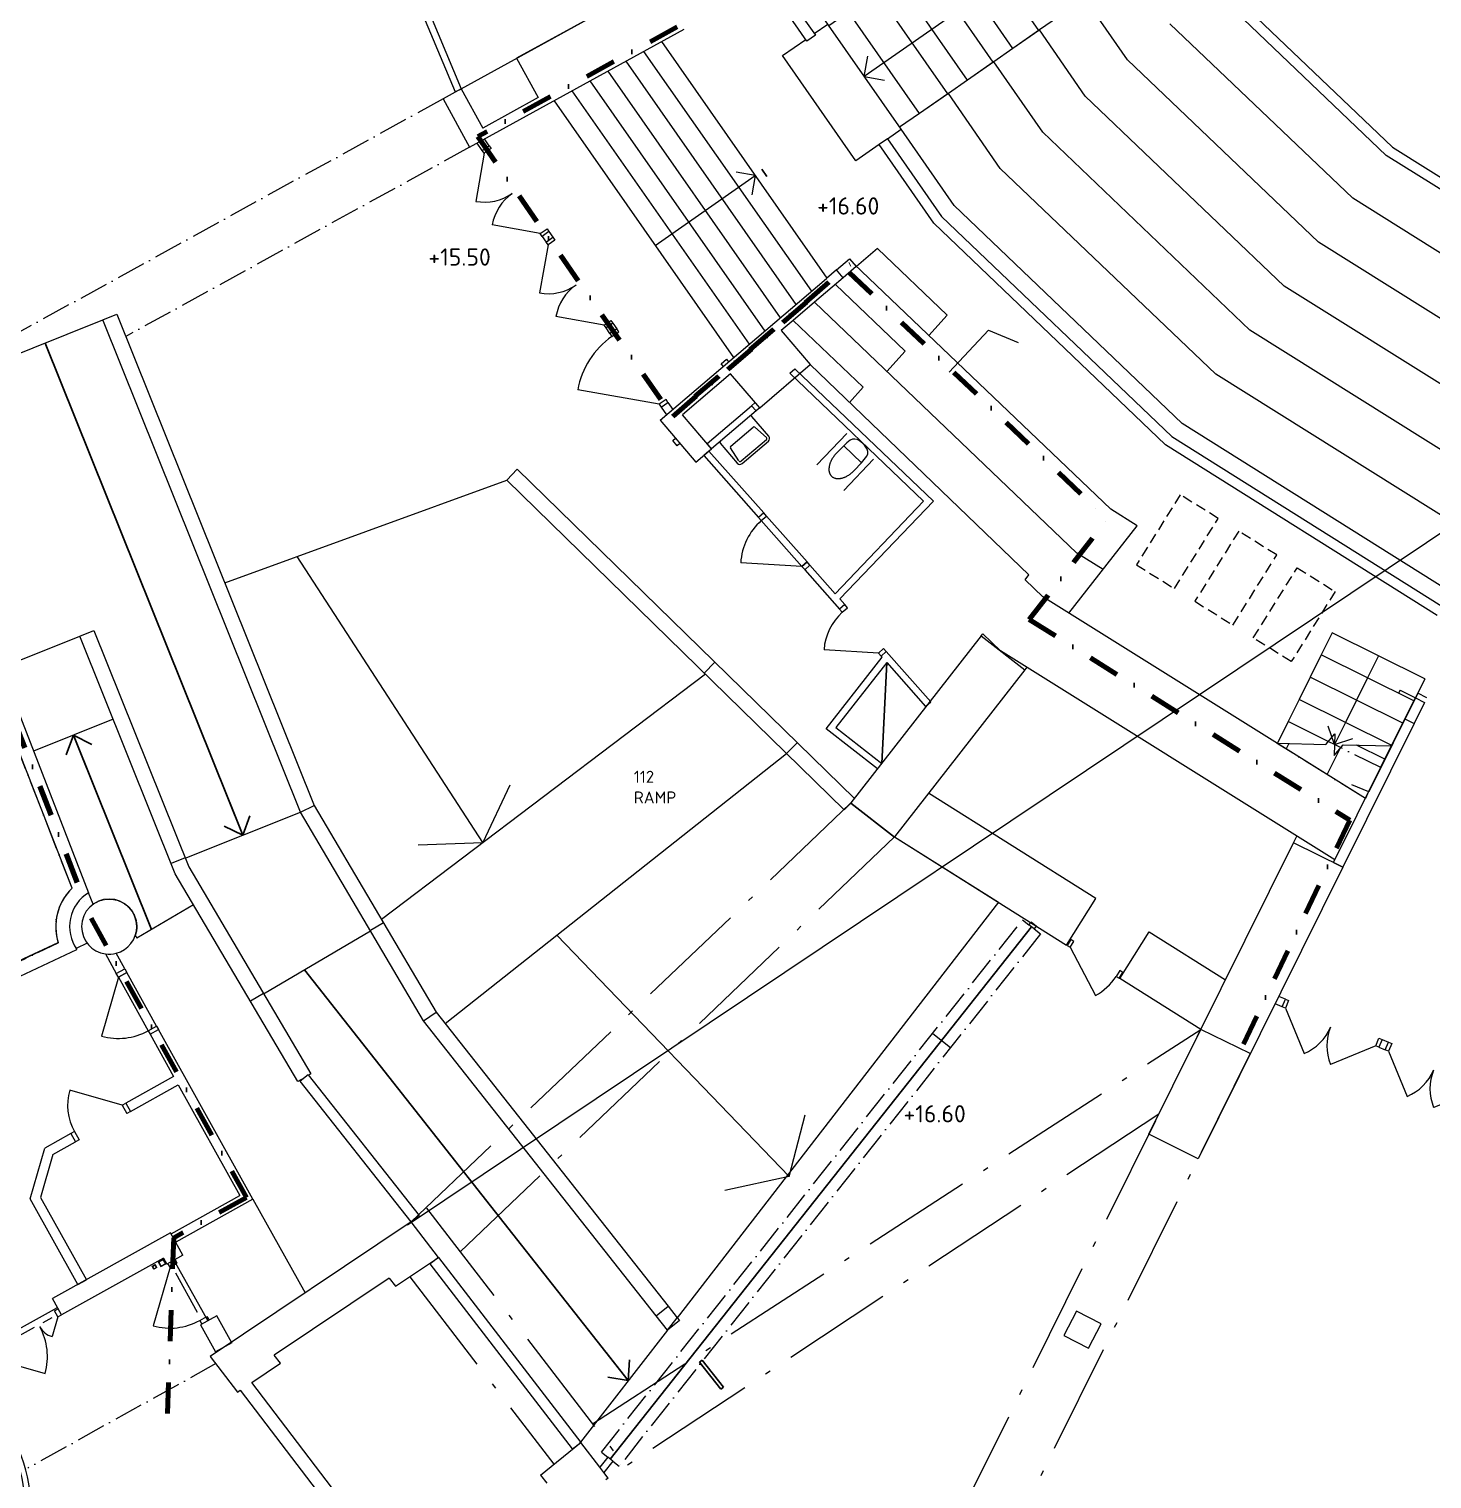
# Model space of a CAD drawing. Header units: millimetres. Extents: x -106764 to 80178, y -104573 to 57950.
# Drawn here: x -49574 to -29220, y -33221 to -12176 of the extents above; entities that cross this region are included whole.
import ezdxf

# ---------------------------------------------------------------- set-up
doc = ezdxf.new("R2010")
doc.units = ezdxf.units.MM
doc.header["$LTSCALE"] = 100
for name, pattern in [('2 Streckad kort', [2.25, 1.5, -0.75]), ('3 Punktstreckad', [6.2, 4.2, -1, 0, -1]), ('Brand EI 60', [10.5, 4.5, -3, 0, -3]), ('IMPORT-A_PSTRECK_4', [24, 16, -3.6, 0.8, -3.6]), ('Overhead', [6.2, 4.2, -1, 0, -1])]:
    doc.linetypes.add(name, pattern=pattern)
for name, color, linetype, lineweight in [('A-------T--', 1, 'Continuous', 13), ('A-------T2N', 1, 'Continuous', 13), ('A----004E-N', 4, 'Continuous', 13), ('A--VE---E-N', 1, 'Continuous', 9), ('A-1020-----', 1, 'Continuous', 13), ('A-27----', 1, '3 Punktstreckad', 13), ('A-27B---E-N', 7, 'Continuous', 18), ('A-27C---E-N', 7, 'Continuous', 18), ('A-27C---EJN', 1, 'Continuous', 9), ('A-27D---E-N', 7, 'Continuous', 9), ('A-3320-EA-', 3, 'Continuous', 9), ('A-3360----', 1, 'Continuous', 9), ('A-42D--CE-E', 1, 'Continuous', 13), ('A-42D--CE-N', 1, 'Continuous', 9), ('A-42E---E-N', 7, 'Continuous', 9), ('A-43----', 1, '3 Punktstreckad', 13), ('A-43CB--E-N', 3, 'Continuous', 18), ('A-43CB--EJN', 1, 'Continuous', 9), ('A-44B---E-N', 1, 'Continuous', 9), ('A-45C---', 1, '2 Streckad kort', 13), ('A-45CA--E-N', 1, 'Continuous', 9), ('A-45CA--EMN', 4, 'Overhead', 9), ('A-46C---E-N', 1, 'Continuous', 9), ('A-5-----E-N', 1, 'Continuous', 9), ('A-B-B-EI-60', 6, 'Brand EI 60', 100), ('A003', 4, 'Continuous', 9), ('A030', 7, 'Continuous', 9), ('A037', 1, 'IMPORT-A_PSTRECK_4', 9), ('A046', 1, 'Continuous', 9), ('A120', 9, 'Continuous', 9), ('A120-NR', 9, 'Continuous', 9)]:
    doc.layers.add(name, color=color, linetype=linetype, lineweight=lineweight)
doc.styles.add('ISOCPEUR_3', font='isocpeur.ttf', dxfattribs={"height": 175})
doc.styles.add('ISOCPEUR_4', font='isocpeur.ttf', dxfattribs={"height": 250})

# ---------------------------------------------------------------- blocks, each defined once
blk = doc.blocks.new('Ytterdörr m fönster - rektangulärt - D1010 Bef-3217939-A-40_P0010')
at = {"layer": 'A-42D--CE-E'}
blk.add_line((430, 114), (-196, 740), dxfattribs=at)
blk.add_arc((430, 114), 885, 135, 180, dxfattribs=at)
at = {"layer": 'A-42D--CE-N'}
for p, q in [((-455, 114), (-518, 114)), ((-455, 114), (-455, -6)), ((-340, 84), (315, 84)), ((430, 114), (430, -6)), ((430, 114), (492, 114)), ((-455, -6), (-518, -6)), ((430, -6), (492, -6))]:
    blk.add_line(p, q, dxfattribs=at)
blk = doc.blocks.new('Parytterdörr m fönster-rektangulärt_ABAKO - DD1310 bef-3217942-A-40_P0010')
at = {"layer": 'A-42D--CE-E'}
for p, q in [((-808, -134), (-178, -763)), ((382, -134), (170, -346))]:
    blk.add_line(p, q, dxfattribs=at)
for centre, radius, start, end in [((-808, -134), 890, 315, 360), ((382, -134), 300, 180, 225)]:
    blk.add_arc(centre, radius, start, end, dxfattribs=at)
at = {"layer": 'A-42D--CE-N'}
for p, q in [((-808, -34), (-868, -34)), ((-808, -134), (-868, -134)), ((-808, -134), (-808, -34)), ((7, -104), (-733, -104)), ((157, -104), (307, -104)), ((382, -134), (382, -34)), ((382, -34), (442, -34)), ((382, -134), (442, -134))]:
    blk.add_line(p, q, dxfattribs=at)
blk = doc.blocks.new('Innerdörr standard - D90_Bef-9805933-A-40_P0010')
at = {"layer": 'A-42D--CE-E'}
blk.add_line((382, 70), (-176, 629), dxfattribs=at)
blk.add_arc((382, 70), 790, 135, 180, dxfattribs=at)
at = {"layer": 'A-42D--CE-N'}
for p, q in [((-408, 70), (-468, 70)), ((-408, 70), (-408, -70)), ((382, 70), (382, -70)), ((382, 70), (442, 70)), ((-408, -70), (-468, -70)), ((442, -70), (382, -70))]:
    blk.add_line(p, q, dxfattribs=at)
blk = doc.blocks.new('Innerdörr standard - D100_B30_Bef-7228660-A-40_P0010')
at = {"layer": 'A-42D--CE-E'}
blk.add_line((432, 70), (-197, 699), dxfattribs=at)
blk.add_arc((432, 70), 890, 135, 180, dxfattribs=at)
at = {"layer": 'A-42D--CE-N'}
for p, q in [((-458, 70), (-518, 70)), ((432, 70), (-458, 70)), ((-458, 70), (-458, -70)), ((-458, 70), (-458, -70)), ((432, -70), (432, 70)), ((432, 70), (432, -70)), ((432, 70), (492, 70)), ((-458, -70), (-518, -70)), ((-458, -70), (432, -70)), ((492, -70), (432, -70))]:
    blk.add_line(p, q, dxfattribs=at)
blk = doc.blocks.new('Scand bef sockel - Scand bef sockel-4258824-A-40_P0010')
at = {"layer": 'A-42E---E-N'}
for p, q in [((-49885, -32643), (-50384, -31746)), ((-50293, -31744), (-49815, -32604)), ((-50098, -32362), (-49928, -32668)), ((-65661, -33230), (-65591, -33192)), ((-61408, -40880), (-65661, -33230)), ((-65591, -33192), (-65547, -33167)), ((-64308, -35500), (-65591, -33192)), ((-65547, -33167), (-65535, -33189)), ((-65070, -34024), (-64264, -35475)), ((-50684, -35315), (-51731, -35897)), ((-64357, -35527), (-64308, -35500)), ((-63793, -36541), (-64357, -35527)), ((-64308, -35500), (-64264, -35475)), ((-64264, -35475), (-63700, -36489)), ((-57689, -39267), (-50660, -35359)), ((-50621, -35429), (-57594, -39305)), ((-52139, -36124), (-54604, -37494)), ((-63744, -36514), (-63793, -36541)), ((-63700, -36489), (-63744, -36514)), ((-61338, -40841), (-63744, -36514)), ((-63700, -36489), (-61307, -40794)), ((-55024, -37728), (-57488, -39098))]:
    blk.add_line(p, q, dxfattribs=at)
at = {"layer": 'A-42E---E-N', "flags": 128}
blk.add_lwpolyline([(-57594, -39305), (-57606, -39301), (-57618, -39296), (-57630, -39291), (-57642, -39286), (-57654, -39281), (-57666, -39276), (-57677, -39272), (-57689, -39267)], dxfattribs=at)
at = {"layer": 'A-42E---E-N'}
for centre, radius, start, end in [((-51630, -33614), 2077, 299.0697, 29.0697), ((-51630, -33614), 1997, 299.0697, 29.0697), ((-51630, -33614), 1947, 18.6873, 29.0697), ((-51630, -33614), 1947, 15.0991, 16.8837), ((-51630, -33614), 1947, 10.7755, 12.4122), ((-51630, -33614), 1947, 345.6088, 6.3291), ((-51630, -33614), 1947, 6.4542, 7.6597), ((-51630, -33614), 1947, 338.5593, 340.4541), ((-51630, -33614), 1947, 342.9151, 344.7915), ((-51630, -33614), 1947, 312.5119, 333.2319), ((-51630, -33614), 1947, 334.2157, 336.1087), ((-51630, -33614), 1947, 308.0697, 309.8468), ((-59593, -39871), 2077, 209.0697, 15.7928), ((-59593, -39871), 1997, 209.0697, 17.6031), ((-59593, -39871), 1947, 319.8433, 17.0769), ((-59593, -39871), 1947, 213.3855, 214.7933), ((-59593, -39871), 1947, 217.7103, 219.3721), ((-59593, -39871), 1947, 221.0623, 278.297), ((-59593, -39871), 1947, 312.9893, 315.0019), ((-59593, -39871), 1947, 317.5365, 319.4969), ((-59593, -39871), 1947, 286.9617, 311.0497), ((-59593, -39871), 1947, 281.2989, 282.5468)]:
    blk.add_arc(centre, radius, start, end, dxfattribs=at)
blk = doc.blocks.new('HUVUDBALK 2 - HUVUDBALK 29-4895989-A-40_P0010')
at = {"layer": 'A-27D---E-N'}
for p, q in [((-35758, -20984), (-37649, -23409)), ((-35758, -20984), (-35736, -20956)), ((-35758, -20984), (-35128, -21476)), ((-35098, -21439), (-35128, -21476)), ((-35128, -21476), (-37018, -23901)), ((-37651, -23411), (-37649, -23409)), ((-37651, -23411), (-37020, -23903)), ((-37020, -23903), (-37018, -23901))]:
    blk.add_line(p, q, dxfattribs=at)
blk = doc.blocks.new('Scandinavium-Tele Trappa-Ny - Scandinavium-Tele Trappa-V31-A-40_P0010')
at = {"layer": 'A-46C---E-N'}
for p, q in [((-900, -1148), (-900, -800)), ((0, -800), (-212, -1012)), ((0, -800), (212, -1012)), ((0, -5218), (0, -800)), ((900, -800), (900, -1148)), ((-900, -1650), (-900, -1148)), ((-900, -1148), (900, -1148)), ((900, -1148), (900, -1650)), ((-900, -1650), (900, -1650)), ((-900, -1998), (-900, -1661)), ((900, -1667), (900, -1998)), ((-900, -2455), (-900, -1998)), ((-900, -1998), (900, -1998)), ((900, -1998), (900, -2455)), ((-900, -2455), (900, -2455)), ((-900, -2803), (-900, -2466)), ((900, -2472), (900, -2803)), ((-900, -3260), (-900, -2803)), ((-900, -2803), (900, -2803)), ((900, -2803), (900, -3260)), ((-900, -3260), (900, -3260)), ((-900, -3608), (-900, -3271)), ((900, -3277), (900, -3608)), ((-900, -4065), (-900, -3608)), ((-900, -3608), (900, -3608)), ((900, -3608), (900, -4065)), ((-900, -4065), (900, -4065)), ((-900, -4413), (-900, -4076)), ((900, -4082), (900, -4413)), ((-900, -4870), (-900, -4413)), ((-900, -4413), (900, -4413)), ((900, -4413), (900, -4870)), ((-900, -4870), (900, -4870)), ((-900, -5218), (-900, -4881)), ((900, -4887), (900, -5218)), ((-900, -5655), (-900, -5218)), ((-900, -5218), (900, -5218)), ((900, -5218), (900, -5655)), ((-900, -5805), (-900, -5655)), ((-900, -5655), (900, -5655)), ((900, -5655), (900, -5805)), ((-900, -5805), (900, -5805))]:
    blk.add_line(p, q, dxfattribs=at)
blk.add_circle((0, -5218), 50, dxfattribs=at)
blk = doc.blocks.new('Pelare - Stål - VKR - VKR 80x80x5_0-V34-A-40_P0010')
at = {"layer": 'A-27D---E-N'}
for p, q in [((40, 40), (-40, 40)), ((-40, 40), (-40, -40)), ((-35, -35), (-35, 35)), ((-35, 35), (35, 35)), ((35, 35), (35, -35)), ((40, -40), (40, 40)), ((-40, -40), (40, -40)), ((35, -35), (-35, -35))]:
    blk.add_line(p, q, dxfattribs=at)
blk = doc.blocks.new('Innerdörr standard - D100_Bef-10048534-A-40_P0010')
at = {"layer": 'A-42D--CE-E'}
blk.add_line((432, -50), (-197, -679), dxfattribs=at)
blk.add_arc((432, -50), 890, 180, 225, dxfattribs=at)
at = {"layer": 'A-42D--CE-N'}
for p, q in [((-458, 50), (-518, 50)), ((-458, 50), (432, 50)), ((-458, -50), (-458, 50)), ((-458, -50), (-458, 50)), ((432, 50), (432, -50)), ((432, -50), (432, 50)), ((492, 50), (432, 50)), ((-458, -50), (-518, -50)), ((432, -50), (-458, -50)), ((432, -50), (492, -50))]:
    blk.add_line(p, q, dxfattribs=at)
blk = doc.blocks.new('HWC_ABAKO - Armstöd Vägghängd-7099767-A-40_P0010')
at = {"layer": 'A-5-----E-N'}
for p, q in [((-270, -712), (-270, -87)), ((270, -712), (270, -87)), ((-177, -244), (-180, -244)), ((-180, -244), (-180, -399)), ((-180, -244), (180, -244)), ((180, -244), (177, -244)), ((180, -399), (180, -244))]:
    blk.add_line(p, q, dxfattribs=at)
for centre, radius, start, end in [((944, -252), 1121, 173.2547, 179.5859), ((-51, -158), 124, 97.8126, 162.1874), ((0, -512), 482, 81.8902, 98.1098), ((51, -158), 124, 17.8126, 82.1874), ((-944, -252), 1121, 0.4141, 6.7453)]:
    blk.add_arc(centre, radius, start, end, dxfattribs=at)
blk.add_open_spline([(-180, -399), (-180, -409), (-179, -424), (-178, -444), (-176, -458), (-174, -473), (-171, -487), (-168, -502), (-164, -516), (-160, -529), (-156, -542), (-151, -555), (-145, -568), (-140, -579), (-134, -591), (-127, -602), (-120, -612), (-113, -622), (-106, -631), (-98, -640), (-90, -648), (-82, -655), (-73, -661), (-64, -667), (-56, -672), (-47, -676), (-37, -680), (-28, -683), (-19, -684), (-9, -686), (0, -686), (9, -686), (18, -685), (27, -683), (38, -680), (48, -675), (59, -670), (69, -664), (82, -655), (96, -642), (107, -629), (116, -618), (124, -607), (134, -591), (142, -574), (149, -560), (155, -545), (161, -526), (168, -502), (173, -477), (177, -451), (179, -425), (180, -408), (180, -399)], degree=3, knots=[0, 0, 0, 0, 0.033333, 0.05, 0.066667, 0.083333, 0.1, 0.116667, 0.133333, 0.15, 0.166667, 0.183333, 0.2, 0.216667, 0.233333, 0.25, 0.266667, 0.283333, 0.3, 0.316667, 0.333333, 0.35, 0.366667, 0.383333, 0.4, 0.416667, 0.433333, 0.45, 0.466667, 0.483333, 0.5, 0.516667, 0.533333, 0.547917, 0.5625, 0.591667, 0.60625, 0.620833, 0.65, 0.679167, 0.708333, 0.722917, 0.7375, 0.766667, 0.795833, 0.810417, 0.825, 0.854167, 0.883333, 0.9125, 0.941667, 0.970833, 1, 1, 1, 1], dxfattribs=at)
blk = doc.blocks.new('Bad _ WC - Tvättställ - 600x450-V37-A-40_P0010')
at = {"layer": 'A-5-----E-N'}
for p, q in [((-707, -370), (-707, -750)), ((-107, -750), (-107, -370)), ((-668, -741), (-639, -516)), ((-620, -500), (-194, -500)), ((-174, -516), (-145, -741)), ((-657, -800), (-157, -800)), ((-165, -765), (-648, -765))]:
    blk.add_line(p, q, dxfattribs=at)
for centre, radius, start, end in [((-687, -370), 20, 90, 180), ((-127, -370), 20, 360, 90), ((-620, -520), 20, 90, 170.7539), ((-194, -520), 20, 9.2461, 90), ((-657, -750), 50, 180, 270), ((-648, -745), 20, 170.7539, 270), ((-165, -745), 20, 270, 9.2461), ((-157, -750), 50, 270, 360)]:
    blk.add_arc(centre, radius, start, end, dxfattribs=at)
blk = doc.blocks.new('Innerdörr standard - D90_Bef-9805930-A-40_P0010')
at = {"layer": 'A-42D--CE-E'}
blk.add_line((382, -50), (-176, -609), dxfattribs=at)
blk.add_arc((382, -50), 790, 180, 225, dxfattribs=at)
at = {"layer": 'A-42D--CE-N'}
for p, q in [((-408, 50), (-468, 50)), ((-408, -50), (-408, 50)), ((382, -50), (382, 50)), ((442, 50), (382, 50)), ((-408, -50), (-468, -50)), ((382, -50), (442, -50))]:
    blk.add_line(p, q, dxfattribs=at)
blk = doc.blocks.new('PD15')
at = {"layer": 'A-------T--'}
for p, q in [((156, -60), (657, -561)), ((1576, -60), (1075, -561))]:
    blk.add_line(p, q, dxfattribs=at)
for centre, start, end in [((153, -57), 315, 359.742), ((1579, -57), 180.258, 225)]:
    blk.add_arc(centre, 713, start, end, dxfattribs=at)
at = {"layer": 'A046', "flags": 128}
for points in [[(156, -60), (106, -60), (106, 60), (156, 60)], [(1626, -60), (1576, -60), (1576, 60), (1626, 60)]]:
    blk.add_lwpolyline(points, close=True, dxfattribs=at)
blk = doc.blocks.new('D13')
at = {"layer": 'A-------T--'}
blk.add_line((-50, -120), (-899, -969), dxfattribs=at)
blk.add_arc((-50, -120), 1200, 180, 225, dxfattribs=at)
at = {"layer": 'A046', "flags": 128}
for points in [[(-1300, -120), (-1250, -120), (-1250, 0), (-1300, 0)], [(-50, -120), (0, -120), (0, 0), (-50, 0)]]:
    blk.add_lwpolyline(points, close=True, dxfattribs=at)
blk = doc.blocks.new('Dörrparti ABU')
at = {"layer": 'A-43CB--E-N'}
for p, q in [((-8825, -64289), (-8725, -64289)), ((-7205, -64289), (-7105, -64289)), ((-8825, -64409), (-8725, -64409)), ((-7105, -64409), (-7205, -64409))]:
    blk.add_line(p, q, dxfattribs=at)
at = {"layer": 'A-42D--CE-N'}
for name, p in [('PD15', (-10451, -64349)), ('PD15', (-8831, -64349)), ('D13', (-5805, -64289))]:
    blk.add_blockref(name, p, dxfattribs=at)

msp = doc.modelspace()

# ---------------------------------------------------------------- linework, layer by layer
for p, q in [((-38941.9, -14212), (-38867.7, -14318.6)), ((-46471.3, -23876.1), (-49338.3, -16734.1)), ((-37130.4, -21369.6), (-37201.4, -22834.5)), ((-48930.2, -22426.2), (-49032.8, -22708.1)), ((-48930.2, -22426.2), (-48661.2, -22558.9)), ((-48930.2, -22426.2), (-48736.5, -22908.8)), ((-48930.2, -22426.2), (-47797.7, -25247.5)), ((-46471.3, -23876.1), (-46665.1, -23393.6)), ((-46471.3, -23876.1), (-46740.4, -23743.4)), ((-46471.3, -23876.1), (-46368.7, -23594.2)), ((-41140.7, -32932.6), (-35030.9, -25208)), ((-40879.2, -31792.3), (-45578.3, -25829)), ((-40879.2, -31792.3), (-41201.1, -31383.8)), ((-40879.2, -31792.3), (-40860.2, -31492.9)), ((-39809.2, -31493.8), (-39848.5, -31524.8)), ((-39539, -31917.5), (-39848.5, -31524.8)), ((-39809.2, -31493.8), (-39499.8, -31886.6)), ((-40879.2, -31792.3), (-41174.7, -31740.7)), ((-39499.8, -31886.6), (-39539, -31917.5))]:
    msp.add_line(p, q)
at = {"layer": 'A-------T2N'}
for p, q in [((-36226.1, -17155.2), (-35656, -16544.3)), ((-35656, -16544.3), (-35225.6, -16727.3))]:
    msp.add_line(p, q, dxfattribs=at)
at = {"layer": 'A----004E-N'}
msp.add_line((-43304.4, -13044.5), (-41467.3, -12032.6), dxfattribs=at)
at = {"layer": 'A--VE---E-N'}
for p, q in [((-40418.1, -17855.2), (-38006.5, -15796.8)), ((-39394.8, -17178.9), (-40092.6, -17774.5)), ((-38972.8, -17673.4), (-39394.8, -17178.9)), ((-38972.8, -17673.4), (-38239, -17047)), ((-40418.1, -17855.2), (-39898.8, -18463.7)), ((-39670.6, -18268.9), (-40092.6, -17774.5)), ((-39898.8, -18463.7), (-39670.6, -18268.9)), ((-30739.7, -22997.9), (-30546.1, -22607.6)), ((-29902.7, -22773.3), (-30314, -22569.3)), ((-33329.6, -28217.9), (-31230.1, -23986.2)), ((-31230.1, -23986.2), (-31181.8, -23888.9)), ((-30513.4, -24341.8), (-31230.1, -23986.2)), ((-30513.4, -24341.8), (-32613, -28573.4)), ((-32613, -28573.4), (-33329.6, -28217.9))]:
    msp.add_line(p, q, dxfattribs=at)
at = {"layer": 'A-27----'}
for p, q in [((-43567.6, -13189.5), (-51449, -17530.6)), ((-43181.2, -13890), (-48170, -16637.9))]:
    msp.add_line(p, q, dxfattribs=at)
at = {"layer": 'A-27B---E-N'}
for p, q in [((-49733.1, -22076.4), (-48709.3, -24711.4)), ((-48949.4, -24645.6), (-49847.1, -22335.2)), ((-49149.2, -25439.1), (-51988.6, -26772.4)), ((-51903.6, -26953.4), (-48881, -25534.2))]:
    msp.add_line(p, q, dxfattribs=at)
for radius, start, end in [(775, 134.00786, 197.73793), (575, 121.2493, 215.16723)]:
    msp.add_arc((-48411, -25203), radius, start, end, dxfattribs=at)
at = {"layer": 'A-27C---E-N'}
for p, q in [((-47520.4, -29649.4), (-49234.4, -30602.2)), ((-47341.6, -29971.1), (-47520.4, -29649.4)), ((-47624.4, -30013.9), (-49104.2, -30836.4)), ((-47624.4, -30013.9), (-47575.9, -30101.3)), ((-47341.6, -29971.1), (-47575.9, -30101.3)), ((-49104.2, -30836.4), (-49234.4, -30602.2)), ((-46850.9, -30853.8), (-47085.1, -30984)), ((-46633.4, -31245.1), (-46850.9, -30853.8)), ((-47085.1, -30984), (-46867.6, -31375.3)), ((-46633.4, -31245.1), (-46867.6, -31375.3))]:
    msp.add_line(p, q, dxfattribs=at)
at = {"layer": 'A-27C---EJN'}
for p, q in [((-38969.6, -11112.2), (-38165.4, -12266.4)), ((-38288.5, -12352.2), (-39101.6, -11185.1)), ((-32306.1, -11488.8), (-29792.9, -13891.1)), ((-29885.5, -14010.1), (-32420.8, -11586.7)), ((-38165.4, -12266.4), (-38288.5, -12352.2)), ((-37119.3, -13767.9), (-37242.4, -13853.7)), ((-36448.6, -14993), (-37242.4, -13853.7)), ((-37119.3, -13767.9), (-36334.1, -14895)), ((-26727.5, -15987.9), (-29885.5, -14010.1)), ((-29792.9, -13891.1), (-26658.2, -15854.4)), ((-36334.1, -14895), (-32993.9, -18090.7)), ((-33086.7, -18209.6), (-36448.6, -14993)), ((-32993.9, -18090.7), (-29077.6, -20553.9)), ((-29146.9, -20687.5), (-33086.7, -18209.6))]:
    msp.add_line(p, q, dxfattribs=at)
for radius in [8580, 8500]:
    msp.add_arc((-21516, -6546.5), radius, 180, 270, dxfattribs=at)
at = {"layer": 'A-27D---E-N'}
for p, q in [((-44031, -29489), (-46946, -31441)), ((-43634.1, -30005.5), (-44031, -29489)), ((-44258.6, -30423.7), (-43634.1, -30005.5)), ((-47787.1, -30132.9), (-47743.4, -30108.6)), ((-47762.8, -30176.6), (-47787.1, -30132.9)), ((-47780.3, -30134.8), (-47745.3, -30115.4)), ((-47780.3, -30134.8), (-47760.9, -30169.8)), ((-47719.1, -30152.3), (-47762.8, -30176.6)), ((-47760.9, -30169.8), (-47725.9, -30150.4)), ((-47725.9, -30150.4), (-47745.3, -30115.4)), ((-47719.1, -30152.3), (-47743.4, -30108.6)), ((-44350.2, -30304.5), (-46018.1, -31421.4)), ((-44350.2, -30304.5), (-44258.6, -30423.7)), ((-46946, -31441), (-46551.3, -31959)), ((-46343.2, -31819.6), (-45927, -31540.9)), ((-45927, -31540.9), (-46018.1, -31421.4)), ((-46551.3, -31959), (-46509.7, -31931.1)), ((-46509.7, -31931.1), (-44270.2, -34870.4)), ((-44114.4, -34744.8), (-46343.2, -31819.6)), ((-42153.2, -33163.4), (-41586.5, -32706.4)), ((-41569.2, -32692.5), (-41586.5, -32706.4)), ((-41294.2, -33050.2), (-41569.2, -32692.5)), ((-42153.2, -33163.4), (-42061.8, -33282.3)), ((-41234.6, -33127.9), (-41294.2, -33050.2)), ((-41173, -33208), (-41234.6, -33127.9)), ((-41173, -33208), (-41204.1, -33233.1))]:
    msp.add_line(p, q, dxfattribs=at)
for start, end in [(0, 180), (180, 262.19985), (284.59223, 360), (262.19985, 284.59223)]:
    msp.add_arc((-48411, -25203), 400, start, end, dxfattribs=at)
at = {"layer": 'A-3320-EA-', "flags": 128}
msp.add_lwpolyline([(-34559.8, -31139.1), (-34204.8, -31323.5), (-34020.5, -30968.5), (-34375.4, -30784.1)], close=True, dxfattribs=at)
at = {"layer": 'A-3360----'}
for p, q in [((-42598.9, -23152.3), (-42991.8, -23984.9)), ((-38546.1, -28829.9), (-39476.8, -29033.7))]:
    msp.add_line(p, q, dxfattribs=at)
at = {"layer": 'A-3360----', "flags": 128}
for points in [[(-43928.5, -24016.7), (-42991.8, -23984.9), (-45686.1, -19832.6)], [(-41917, -25329.7), (-38546.1, -28829.9), (-38315.3, -27933.1)]]:
    msp.add_lwpolyline(points, dxfattribs=at)
at = {"layer": 'A-42D--CE-N'}
for points in [[(-39500.2, -17071.6), (-39532.7, -17033.7), (-39456.8, -16968.6), (-39424.3, -17006.5)], [(-40131.9, -18190.6), (-40169.8, -18223.1), (-40234.9, -18147.2), (-40197, -18114.7)]]:
    msp.add_lwpolyline(points, dxfattribs=at)
at = {"layer": 'A-43----'}
for p, q in [((-41269.7, -32829.8), (-35160.3, -25105.7)), ((-35160.3, -25105.7), (-35068.1, -25178.6)), ((-34993.6, -25237.5), (-34901.4, -25310.4)), ((-34901.4, -25310.4), (-41010.9, -33034.6)), ((-36463, -26752.7), (-36204.2, -26957.5)), ((-46865.6, -31546.6), (-49592.5, -33062.5)), ((-41269.7, -32829.8), (-41177.6, -32902.7)), ((-41103.1, -32961.7), (-41010.9, -33034.6))]:
    msp.add_line(p, q, dxfattribs=at)
at = {"layer": 'A-43CB--E-N'}
for p, q in [((-44236.1, -11064.3), (-43393.5, -13087.4)), ((-43301.2, -13049), (-44143.8, -11025.8)), ((-43301.2, -13049), (-43393.5, -13087.4)), ((-42997.8, -13938.1), (-43072.9, -13830.3)), ((-42899.3, -13869.5), (-42967.2, -13772.1)), ((-37859.1, -15671), (-38006.5, -15796.8)), ((-37761.7, -15785.1), (-37859.1, -15671)), ((-37761.7, -15785.1), (-37920.7, -15920.8)), ((-38538.1, -17170.8), (-38461.6, -17105.5)), ((-36595.5, -19029.3), (-38538.1, -17170.8)), ((-38461.6, -17105.5), (-36454.1, -19026.2)), ((-40402.6, -17663.2), (-40324.5, -17775.2)), ((-40304.1, -17594.6), (-40232.8, -17696.9)), ((-39735.5, -18192.8), (-39091.9, -17643.5)), ((-39027, -17719.5), (-39091.9, -17643.5)), ((-39027, -17719.5), (-39670.6, -18268.9)), ((-39709.3, -18300.6), (-39784.2, -18366.8)), ((-39670.6, -18268.9), (-39735.5, -18192.8)), ((-39709.3, -18300.6), (-38914.6, -19199.7)), ((-39784.2, -18366.8), (-38989.6, -19266)), ((-37879.3, -20371.2), (-36595.5, -19029.3)), ((-36454.1, -19026.2), (-37812.9, -20446.4)), ((-38914.6, -19199.7), (-38989.6, -19266)), ((-38245.8, -19956.5), (-38320.7, -20022.8)), ((-37879.3, -20371.2), (-38245.8, -19956.5)), ((-38320.7, -20022.8), (-37814.1, -20596)), ((-37739.2, -20529.8), (-37814.1, -20596)), ((-37739.2, -20529.8), (-37812.9, -20446.4)), ((-37136.6, -21211.6), (-37211.5, -21277.8)), ((-37136.6, -21211.6), (-36492.4, -21940.5)), ((-38008, -22332.2), (-37197.8, -21293.4)), ((-37130.4, -21369.6), (-37867.7, -22314.8)), ((-37211.5, -21277.8), (-37197.8, -21293.4)), ((-37130.4, -21369.6), (-36567.3, -22006.7)), ((-36567.3, -22006.7), (-36492.4, -21940.5)), ((-30647.8, -24275.1), (-29612.1, -22187.5)), ((-29477.7, -22254.2), (-30513.4, -24341.8)), ((-29612.1, -22187.5), (-29477.7, -22254.2)), ((-37262.9, -22913.4), (-38008, -22332.2)), ((-37867.7, -22314.8), (-37201.4, -22834.5)), ((-30647.8, -24275.1), (-30513.4, -24341.8)), ((-35068.1, -25178.6), (-35037.1, -25139.3)), ((-34993.6, -25237.5), (-35068.1, -25178.6)), ((-34962.6, -25198.3), (-35037.1, -25139.3)), ((-34962.6, -25198.3), (-34993.6, -25237.5)), ((-48465.3, -25599.3), (-48307.4, -25883.4)), ((-48185, -25815.3), (-48310.2, -25590.1)), ((-48307.4, -25883.4), (-48185, -25815.3)), ((-31346.1, -26257.8), (-31443.8, -26217)), ((-31392.3, -26368.5), (-31497.3, -26324.7)), ((-47816.6, -26766.1), (-47694.3, -26698.1)), ((-46325.6, -29160.2), (-47694.3, -26698.1)), ((-47816.6, -26766.1), (-47476.5, -27377.9)), ((-45522.4, -27354), (-45640.2, -27446.8)), ((-45522.4, -27354), (-43913.2, -29396.2)), ((-47476.5, -27377.9), (-48171.4, -27764.2)), ((-48103.4, -27886.6), (-47408.5, -27500.3)), ((-47408.5, -27500.3), (-46516, -29105.9)), ((-44031, -29489), (-45640.2, -27446.8)), ((-48171.4, -27764.2), (-48103.4, -27886.6)), ((-48966.8, -28206.4), (-49345.2, -28416.7)), ((-49226.5, -28510.9), (-48898.7, -28328.7)), ((-48966.8, -28206.4), (-48898.7, -28328.7)), ((-49555.6, -29153.8), (-49345.2, -28416.7)), ((-49226.5, -28510.9), (-49405, -29136.5)), ((-48864.7, -30396.6), (-49555.6, -29153.8)), ((-49405, -29136.5), (-48742.3, -30328.6)), ((-47514.1, -29660.8), (-46516, -29105.9)), ((-46325.6, -29160.2), (-47446.1, -29783.1)), ((-43913.2, -29396.2), (-44031, -29489)), ((-43634.1, -30005.5), (-43753, -30096.9)), ((-43634.1, -30005.5), (-41569.2, -32692.5)), ((-41688.1, -32783.9), (-43753, -30096.9)), ((-48864.7, -30396.6), (-48742.3, -30328.6)), ((-40475.7, -30850.2), (-40302.9, -30714)), ((-40302.9, -30714), (-40172.8, -30879.2)), ((-40311.5, -31058.5), (-40475.7, -30850.2)), ((-41688.1, -32783.9), (-41569.2, -32692.5)), ((-41177.6, -32902.7), (-41294.2, -33050.2)), ((-41103.1, -32961.7), (-41234.6, -33127.9)), ((-41103.1, -32961.7), (-41177.6, -32902.7))]:
    msp.add_line(p, q, dxfattribs=at)
at = {"layer": 'A-43CB--EJN'}
for p, q in [((-37859.1, -15671), (-37670.1, -15509.7)), ((-37670.1, -15509.7), (-37572.7, -15623.8)), ((-37572.7, -15623.8), (-37761.7, -15785.1)), ((-48503.1, -16398.8), (-48298.9, -16316.8)), ((-45636.1, -23540.9), (-48503.1, -16398.8)), ((-48298.9, -16316.8), (-45438.2, -23443.4)), ((-39091.9, -17643.5), (-39037.8, -17597.3)), ((-38972.8, -17673.4), (-39027, -17719.5)), ((-42643.6, -18723), (-42489.8, -18565.7)), ((-37747.4, -23508.4), (-42643.6, -18723)), ((-42489.8, -18565.7), (-37599.6, -23345.1)), ((-48837.5, -20988.1), (-48633.3, -20906.2)), ((-47453.7, -24435.5), (-48837.5, -20988.1)), ((-48633.3, -20906.2), (-47255.7, -24338.1)), ((-39624.5, -21366.1), (-39778.3, -21523.5)), ((-29682.6, -21772.8), (-29704.7, -21817.3)), ((-29682.6, -21772.8), (-29460.9, -21882.9)), ((-29612.1, -22187.5), (-29460.9, -21882.9)), ((-29460.9, -21882.9), (-29326.5, -21949.5)), ((-29326.5, -21949.5), (-29477.7, -22254.2)), ((-38429.3, -22534.2), (-38583.1, -22691.5)), ((-31463.9, -22545), (-31462.1, -22541.4)), ((-31296.7, -22545.5), (-31336.1, -22624.9)), ((-45636.1, -23540.9), (-45438.2, -23443.4)), ((-43848.8, -26569.7), (-45636.1, -23540.9)), ((-45438.2, -23443.4), (-43666.8, -26445.1)), ((-37646.3, -23405), (-37747.4, -23508.4)), ((-47308.1, -24207.5), (-47512.3, -24289.5)), ((-47255.7, -24338.1), (-45483.2, -27341.8)), ((-45672.6, -27453.6), (-47453.7, -24435.5)), ((-44432.4, -25147.7), (-44621.9, -25259.5)), ((-46171.9, -26174.6), (-46361.4, -26286.5)), ((-43848.8, -26569.7), (-43666.8, -26445.1)), ((-43666.8, -26445.1), (-40302.9, -30714)), ((-40475.7, -30850.2), (-43848.8, -26569.7)), ((-45483.2, -27341.8), (-45516.5, -27361.5)), ((-45577.9, -27397.7), (-45672.6, -27453.6)), ((-40311.5, -31058.5), (-40172.8, -30879.2)), ((-40138.7, -30922.4), (-40311.5, -31058.5)), ((-40172.8, -30879.2), (-40138.7, -30922.4)), ((-41234.6, -33127.9), (-41294.2, -33050.2))]:
    msp.add_line(p, q, dxfattribs=at)
msp.add_arc((-48411, -25203), 400, 262.19985, 284.59223, dxfattribs=at)
at = {"layer": 'A-44B---E-N'}
for p, q in [((-36922.9, -13631.1), (-38758, -10997)), ((-40454.6, -11474.9), (-42499.7, -12601.3)), ((-33636.4, -12624.3), (-34255, -11729.9)), ((-43181.2, -13890), (-40068.7, -12175.6)), ((-38182.6, -12241.8), (-37986.1, -12104.9)), ((-34915.5, -12190.1), (-35299.3, -12457.5)), ((-34251.9, -13149.6), (-34915.5, -12190.1)), ((-30370, -14632.9), (-33021, -12099)), ((-40398, -12357), (-37998.6, -15790)), ((-38642.5, -12562.2), (-38305.7, -12327.5)), ((-42499.7, -12601.3), (-42186.1, -13170.6)), ((-37579.3, -14088.4), (-38642.5, -12562.2)), ((-30866.9, -15271.5), (-33636.4, -12624.3)), ((-35576, -12650.2), (-35959.9, -12917.6)), ((-34867.3, -13674.9), (-35576, -12650.2)), ((-43304.4, -13044.5), (-43567.2, -13189.3)), ((-43304.4, -13044.5), (-42990.8, -13613.9)), ((-43567.2, -13189.3), (-43181.2, -13890)), ((-42186.1, -13170.6), (-42990.8, -13613.9)), ((-36236.6, -13110.4), (-36657.3, -13403.5)), ((-35482.8, -14200.2), (-36236.6, -13110.4)), ((-31363.8, -15910.2), (-34251.9, -13149.6)), ((-37119.3, -13767.9), (-36922.9, -13631.1)), ((-36151, -14739), (-36922.9, -13631.1)), ((-31860.7, -16548.8), (-34867.3, -13674.9)), ((-37242.4, -13853.7), (-37579.3, -14088.4)), ((-32357.5, -17187.5), (-35482.8, -14200.2)), ((-27090.3, -16686.9), (-30370, -14632.9)), ((-32846, -17901), (-36151, -14739)), ((-37264.4, -15359.5), (-37568.9, -15620.5)), ((-36251.6, -16329.8), (-37264.4, -15359.5)), ((-27462.4, -17403.8), (-30866.9, -15271.5)), ((-33880.1, -19146.5), (-37604.6, -15586.5)), ((-37920.7, -15920.8), (-38180.6, -16142.6)), ((-36862, -16853.1), (-37875.4, -15882.1)), ((-27834.5, -18120.6), (-31363.8, -15910.2)), ((-38180.6, -16142.6), (-38487, -16404.1)), ((-34373.9, -19781.2), (-38180.6, -16142.6)), ((-51165.5, -17467.5), (-48503.1, -16398.8)), ((-38487, -16404.1), (-38662, -16553.5)), ((-37472.4, -17376.3), (-38487, -16404.1)), ((-36519.1, -16624), (-36251.6, -16329.8)), ((-38662, -16553.5), (-38239, -17047)), ((-28206.6, -18837.4), (-31860.7, -16548.8)), ((-37129.6, -17147.2), (-36862, -16853.1)), ((-38239, -17047), (-35068.1, -20099.5)), ((-28578.7, -19554.2), (-32357.5, -17187.5)), ((-37670.6, -17594.2), (-37472.4, -17376.3)), ((-28973, -20337), (-32846, -17901)), ((-46734.2, -20214.9), (-42643.6, -18723)), ((-33497.1, -19386.1), (-33880.1, -19146.5)), ((-34486.4, -20654.4), (-33497.1, -19386.1)), ((-33991.7, -20020.3), (-34373.9, -19781.2)), ((-35123.9, -20171), (-35068.1, -20099.5)), ((-34867.7, -20415.9), (-35123.9, -20171)), ((-30186, -23344.3), (-34867.7, -20415.9)), ((-49861.4, -21399.2), (-48837.5, -20988.1)), ((-35478.7, -21201.4), (-35735.8, -20955.6)), ((-30628, -24235.2), (-35478.7, -21201.4)), ((-39761.7, -21539.7), (-44461.9, -25097.8)), ((-48353.2, -22194.6), (-49507.2, -22657.8)), ((-43538.8, -26607.6), (-38583.1, -22691.5)), ((-47306.6, -24211.4), (-45636.1, -23540.9)), ((-37018.3, -23900.6), (-35508.4, -24850.4)), ((-48643.9, -24879.6), (-48709.3, -24711.4)), ((-47187.1, -24887.2), (-48010, -25372.7)), ((-35508.4, -24850.4), (-40172.8, -30879.2)), ((-48728.5, -25445.6), (-48888.6, -25521.7)), ((-46169.9, -26178.1), (-44619.7, -25263.3)), ((-48185, -25815.3), (-48155.9, -25867.8)), ((-47723.4, -26645.7), (-47694.3, -26698.1)), ((-46325.6, -29160.2), (-45569.9, -30519.5)), ((-47471, -30043), (-46980.2, -30925.7)), ((-50307.5, -31368.1), (-49162.5, -30731.6)), ((-40311.5, -31058.5), (-41572.4, -32688.2)), ((-41586.5, -32706.4), (-41585.2, -32704.8))]:
    msp.add_line(p, q, dxfattribs=at)
at = {"layer": 'A-44B---E-N', "flags": 128}
for points in [[(-48646.6, -24872.8), (-48601.2, -24851.5), (-48555.9, -24830.2)], [(-48033, -25333.8), (-48021.5, -25353.2), (-48010, -25372.7)]]:
    msp.add_lwpolyline(points, dxfattribs=at)
at = {"layer": 'A-44B---E-N'}
for points in [[(-48555.9, -24830.2), (-48554, -24829.4), (-48552.1, -24828.7), (-48550.2, -24828)], [(-48016.8, -25270.8), (-48020.3, -25291.2), (-48025.5, -25311.2), (-48032, -25330.8)]]:
    msp.add_open_spline(points, degree=3, dxfattribs=at)
for points, knots in [([(-48543.7, -24825.6), (-48525.7, -24819.3), (-48505.4, -24813.8), (-48484.8, -24809.9), (-48482.9, -24809.5)], [-0.985755399, -0.985755399, -0.985755399, -0.985755399, -0.923076923, -0.916772139, -0.916772139, -0.916772139, -0.916772139]), ([(-48476.2, -24808.4), (-48457.3, -24805.2), (-48436.3, -24803.3), (-48415.2, -24803), (-48413.4, -24803)], [-0.909308886, -0.909308886, -0.909308886, -0.909308886, -0.846153846, -0.840112946, -0.840112946, -0.840112946, -0.840112946]), ([(-48406.8, -24803), (-48387.4, -24803.2), (-48366.4, -24805), (-48345.6, -24808.4), (-48343.8, -24808.7)], [-0.832825665, -0.832825665, -0.832825665, -0.832825665, -0.769230769, -0.763413339, -0.763413339, -0.763413339, -0.763413339]), ([(-48337.4, -24809.8), (-48318.3, -24813.4), (-48297.9, -24818.8), (-48277.9, -24825.8), (-48276.3, -24826.4)], [-0.756284255, -0.756284255, -0.756284255, -0.756284255, -0.692307692, -0.686667119, -0.686667119, -0.686667119, -0.686667119]), ([(-48270.3, -24828.5), (-48263, -24831.3), (-48245, -24838.7), (-48226, -24848.1), (-48214.4, -24854.7), (-48212.9, -24855.5)], [-0.679669874, -0.679669874, -0.679669874, -0.679669874, -0.653846154, -0.615384615, -0.609873514, -0.609873514, -0.609873514, -0.609873514]), ([(-48207.5, -24858.6), (-48200.7, -24862.7), (-48184.2, -24873.1), (-48167.1, -24885.7), (-48156.8, -24894.1), (-48155.6, -24895.2)], [-0.602977077, -0.602977077, -0.602977077, -0.602977077, -0.576923077, -0.538461538, -0.533037454, -0.533037454, -0.533037454, -0.533037454]), ([(-48150.8, -24899.2), (-48144.8, -24904.3), (-48130.3, -24917.5), (-48115.7, -24932.9), (-48107, -24943), (-48106, -24944.2)], [-0.526211102, -0.526211102, -0.526211102, -0.526211102, -0.5, -0.461538462, -0.456169156, -0.456169156, -0.456169156, -0.456169156]), ([(-48102, -24949), (-48089.6, -24964.1), (-48077.3, -24981.5), (-48066.5, -24999.8), (-48065.7, -25001.1)], [-0.449387531, -0.449387531, -0.449387531, -0.449387531, -0.384615385, -0.379282997, -0.379282997, -0.379282997, -0.379282997]), ([(-48062.6, -25006.5), (-48053, -25023.6), (-48044, -25042.8), (-48036.4, -25062.7), (-48035.8, -25064.2)], [-0.372530297, -0.372530297, -0.372530297, -0.372530297, -0.307692308, -0.302395765, -0.302395765, -0.302395765, -0.302395765]), ([(-48033.8, -25069.9), (-48027.2, -25088.5), (-48021.5, -25109), (-48017.8, -25129.9), (-48017.5, -25131.5)], [-0.295668412, -0.295668412, -0.295668412, -0.295668412, -0.230769231, -0.225524464, -0.225524464, -0.225524464, -0.225524464]), ([(-48016.4, -25137.4), (-48013.2, -25156.9), (-48011.7, -25178), (-48010.9, -25199.4), (-48010.9, -25200.9)], [-0.218832034, -0.218832034, -0.218832034, -0.218832034, -0.153846154, -0.148683997, -0.148683997, -0.148683997, -0.148683997]), ([(-48011, -25207.3), (-48011.2, -25226.9), (-48012.2, -25247.3), (-48016.2, -25267.1), (-48016.3, -25267.6)], [-0.141657001, -0.141657001, -0.141657001, -0.141657001, -0.076923077, -0.075004041, -0.075004041, -0.075004041, -0.075004041])]:
    msp.add_open_spline(points, degree=3, knots=knots, dxfattribs=at)
at = {"layer": 'A-45C---'}
for p, q in [((-32871.3, -18934.6), (-33507.7, -19952)), ((-32320.3, -19279.3), (-32871.3, -18934.6)), ((-32956.6, -20296.7), (-32320.3, -19279.3)), ((-32023.1, -19464.2), (-32659.5, -20481.6)), ((-31472, -19808.9), (-32023.1, -19464.2)), ((-33507.7, -19952), (-32956.6, -20296.7)), ((-32108.4, -20826.3), (-31472, -19808.9)), ((-31812.1, -21012.6), (-31175.7, -19995.2)), ((-31175.7, -19995.2), (-30624.7, -20339.9)), ((-30624.7, -20339.9), (-31261, -21357.3)), ((-32659.5, -20481.6), (-32108.4, -20826.3)), ((-31261, -21357.3), (-31812.1, -21012.6))]:
    msp.add_line(p, q, dxfattribs=at)
at = {"layer": 'A-45CA--E-N'}
for p, q in [((-40398, -12357), (-37998.6, -15790)), ((-40657.8, -12500.1), (-38224, -15982.4)), ((-40657.8, -12500.1), (-38224, -15982.4)), ((-41177.6, -12786.4), (-38674.9, -16367.2)), ((-41177.6, -12786.4), (-38674.9, -16367.2)), ((-40917.7, -12643.2), (-38449.4, -16174.8)), ((-40917.7, -12643.2), (-38449.4, -16174.8)), ((-41437.4, -12929.5), (-38900.3, -16559.7)), ((-41437.4, -12929.5), (-38900.3, -16559.7)), ((-41957.2, -13215.8), (-39351.2, -16944.5)), ((-41957.2, -13215.8), (-39351.2, -16944.5)), ((-41697.3, -13072.7), (-39125.7, -16752.1)), ((-41697.3, -13072.7), (-39125.7, -16752.1)), ((-39037.9, -14302.9), (-39316.4, -14253.5)), ((-39279.7, -14471.9), (-39037.9, -14302.9)), ((-39037.9, -14302.9), (-39087.3, -14581.4)), ((-39521.5, -14640.9), (-39279.7, -14471.9)), ((-39763.3, -14809.9), (-39521.5, -14640.9)), ((-40005.1, -14978.9), (-39763.3, -14809.9)), ((-40488.7, -15316.9), (-40246.9, -15147.9)), ((-40246.9, -15147.9), (-40005.1, -14978.9)), ((-30666.7, -20938.2), (-30826.7, -21260.7)), ((-29323, -21604.9), (-30666.7, -20938.2)), ((-29323, -21604.9), (-30666.7, -20938.2)), ((-30826.7, -21260.7), (-30986.7, -21583.2)), ((-29483, -21927.4), (-30826.7, -21260.7)), ((-29483, -21927.4), (-30826.7, -21260.7)), ((-29994.8, -21271.5), (-30154.8, -21594)), ((-30986.7, -21583.2), (-31146.7, -21905.7)), ((-29643, -22249.9), (-30986.7, -21583.2)), ((-29643, -22249.9), (-30986.7, -21583.2)), ((-30154.8, -21594), (-30314.8, -21916.5)), ((-29323, -21604.9), (-29460.9, -21882.9)), ((-31146.7, -21905.7), (-31306.7, -22228.2)), ((-29803, -22572.3), (-31146.7, -21905.7)), ((-29803, -22572.3), (-31146.7, -21905.7)), ((-30314.8, -21916.5), (-30474.8, -22239)), ((-31306.7, -22228.2), (-31462.1, -22541.4)), ((-30724.8, -22516.8), (-31306.7, -22228.2)), ((-30724.8, -22516.8), (-31306.7, -22228.2)), ((-30634.8, -22561.5), (-30725.1, -22293.4)), ((-30474.8, -22239), (-30634.8, -22561.5)), ((-30759.8, -22558.5), (-30631, -22405.3)), ((-30631, -22405.3), (-30638.6, -22717.7)), ((-30634.8, -22561.5), (-30366.8, -22471.2)), ((-31462.1, -22541.4), (-30759.8, -22558.5)), ((-30638.6, -22717.7), (-30509.9, -22564.5)), ((-30544.9, -22606.1), (-30634.8, -22561.5)), ((-30544.9, -22606.1), (-30634.8, -22561.5)), ((-30509.9, -22564.5), (-29807.5, -22581.5)), ((-49722.8, -25701), (-49151.2, -25432.6))]:
    msp.add_line(p, q, dxfattribs=at)
for start, end in [(148.92335, 151.75544), (141.37968, 143.47563), (164.05032, 167.20263), (156.47813, 159.54645), (179.31326, 182.37344), (171.65243, 174.80251), (187.11687, 189.92745), (195.45196, 197.23283)]:
    msp.add_arc((-48411, -25203), 775, start, end, dxfattribs=at)
at = {"layer": 'A-45CA--EMN'}
for p, q in [((-48949.4, -24645.6), (-49847.1, -22335.2)), ((-30634.8, -22561.5), (-30724.8, -22516.8)), ((-30634.8, -22561.5), (-30724.8, -22516.8)), ((-31462.1, -22541.4), (-31463.9, -22545)), ((-30186, -23344.3), (-31463.9, -22545)), ((-29963, -22894.8), (-30544.9, -22606.1)), ((-29963, -22894.8), (-30544.9, -22606.1)), ((-30153.4, -23278.6), (-30186, -23344.3)), ((-49996.9, -25838.6), (-49148.8, -25440.3))]:
    msp.add_line(p, q, dxfattribs=at)
msp.add_arc((-48411, -25203), 775, 134.00786, 197.83214, dxfattribs=at)
at = {"layer": 'A-B-B-EI-60'}
for p, q in [((-40169.7, -12142.8), (-43064.6, -13737.3)), ((-43064.6, -13737.3), (-40235.6, -17797.9)), ((-37673.9, -15710.1), (-33929.1, -19289.6)), ((-37662, -15589.2), (-37668.2, -15594.5)), ((-37968.9, -15851.2), (-40235.6, -17785.8)), ((-40235.6, -17797.9), (-37963.6, -15858.8)), ((-35065.5, -20746.6), (-33929.1, -19289.6)), ((-35065.5, -20746.6), (-30414.1, -23656)), ((-49797.4, -22187.2), (-48672.2, -25083.1)), ((-30414.1, -23656), (-31964.2, -26928.4)), ((-48672.2, -25083.1), (-46420.8, -29133.1)), ((-46420.8, -29133.1), (-47474.9, -29719.1)), ((-47474.9, -29719.1), (-47564.1, -32273.1))]:
    msp.add_line(p, q, dxfattribs=at)
at = {"layer": 'A003'}
msp.add_line((44082.9, 29537.8), (-44082.9, -29537.8), dxfattribs=at)
at = {"layer": 'A030', "flags": 128}
for points in [[(-29292.8, -21881.5), (-29427.2, -21814.9), (-30137.1, -23245.7), (-30381.6, -23143.6)], [(-37649.1, -23408.6), (-37018.3, -23900.6), (-34521.2, -25471.2), (-34095.3, -24794.1), (-36523.8, -23266.6)], [(-31855.3, -27046.4), (-32574.4, -26695.7), (-33750.9, -25955.7), (-33325, -25278.6), (-32217, -25975.4)]]:
    msp.add_lwpolyline(points, dxfattribs=at)
at = {"layer": 'A037'}
for p, q in [((-44031, -29489), (-37649.1, -23408.6)), ((-43317.4, -29925.2), (-37018.3, -23900.6)), ((-31855.3, -27046.4), (-37630.7, -38686.8)), ((-33184.5, -27925.4), (-41173, -33208)), ((-43806.1, -29289.3), (-40905.8, -33063.3)), ((-44050.4, -30284.3), (-41958.5, -33006.4))]:
    msp.add_line(p, q, dxfattribs=at)
at = {"layer": 'A037', "flags": 128}
msp.add_lwpolyline([(-41399.5, -32420.9), (-32574.4, -26695.7), (-38347.3, -38331.2)], dxfattribs=at)
at = {"layer": 'A046', "flags": 128}
msp.add_lwpolyline([(-34470.7, -25503.2), (-34417.3, -25418.7), (-34459.5, -25392), (-34512.9, -25476.5), (-34470.7, -25503.2), (-34103.3, -26202.6)], dxfattribs=at)
msp.add_lwpolyline([(-33802.8, -25925.2), (-33760.6, -25951.9), (-33707.1, -25867.4), (-33749.4, -25840.7)], close=True, dxfattribs=at)
at = {"layer": 'A046'}
msp.add_arc((-34470.7, -25503.2), 790, 297.71071, 327.71071, dxfattribs=at)

# ---------------------------------------------------------------- block references
at = {"layer": 'A-27D---E-N'}
msp.add_blockref('HUVUDBALK 2 - HUVUDBALK 29-4895989-A-40_P0010', (0, 0), dxfattribs=at)
at = {"layer": 'A-27D---E-N', "rotation": 29.06974655944238}
msp.add_blockref('Pelare - Stål - VKR - VKR 80x80x5_0-V34-A-40_P0010', (-47643.9, -30081.9), dxfattribs=at)
at = {"layer": 'A-42D--CE-N'}
for name, p, rotation in [('Dörrparti ABU', (15764, 14392), 304.8644314173758), ('Innerdörr standard - D100_Bef-10048534-A-40_P0010', (-38609.3, -19620.7), 311.46966330621), ('Innerdörr standard - D90_Bef-9805930-A-40_P0010', (-37467, -20913.3), 311.46966330621), ('Innerdörr standard - D100_B30_Bef-7228660-A-40_P0010', (-48007, -26279.7), 119.0697465594414), ('Dörrparti ABU', (2953.2, 29092.5), 337.3561125623439), ('Innerdörr standard - D90_Bef-9805933-A-40_P0010', (-48524, -28040.3), 29.06974655944099), ('Ytterdörr m fönster - rektangulärt - D1010 Bef-3217939-A-40_P0010', (-47219.5, -30466.5), 119.0697465594412), ('Parytterdörr m fönster-rektangulärt_ABAKO - DD1310 bef-3217942-A-40_P0010', (-49555.9, -30934.3), 29.06971392296248)]:
    msp.add_blockref(name, p, dxfattribs=dict(at, rotation=rotation))
at = {"layer": 'A-42E---E-N'}
msp.add_blockref('Scand bef sockel - Scand bef sockel-4258824-A-40_P0010', (0, 0), dxfattribs=at)
at = {"layer": 'A-46C---E-N', "rotation": 124.8643968364473}
msp.add_blockref('Scandinavium-Tele Trappa-Ny - Scandinavium-Tele Trappa-V31-A-40_P0010', (-38113.7, -13321.3), dxfattribs=at)
at = {"layer": 'A-5-----E-N'}
for name, p, rotation in [('Bad _ WC - Tvättställ - 600x450-V37-A-40_P0010', (-39247.1, -17447.6), 40.48100005709611), ('HWC_ABAKO - Armstöd Vägghängd-7099767-A-40_P0010', (-37456.3, -18171.3), 316.2613450562251)]:
    msp.add_blockref(name, p, dxfattribs=dict(at, rotation=rotation))

# ---------------------------------------------------------------- texts
at = {"layer": 'A-1020-----', "char_height": 250, "width": 1075.589, "attachment_point": 1, "line_spacing_factor": 1.149209, "style": 'ISOCPEUR_4'}
for s, insert in [('+16.60', (-38140.5, -14618.8)), ('+15.50', (-43779.4, -15360.3)), ('+16.60', (-36886.1, -27794.5))]:
    msp.add_mtext(s, dxfattribs=dict(at, insert=insert))
at = {"layer": 'A120', "insert": (-40800, -23241.5), "char_height": 175, "width": 711.107, "attachment_point": 1, "line_spacing_factor": 1.149209, "style": 'ISOCPEUR_3'}
msp.add_mtext('RAMP', dxfattribs=at)
at = {"layer": 'A120-NR', "insert": (-40800, -22941.5), "char_height": 175, "width": 355.554, "attachment_point": 1, "line_spacing_factor": 1.149209, "style": 'ISOCPEUR_3'}
msp.add_mtext('112', dxfattribs=at)

doc.saveas('drawing.dxf')
